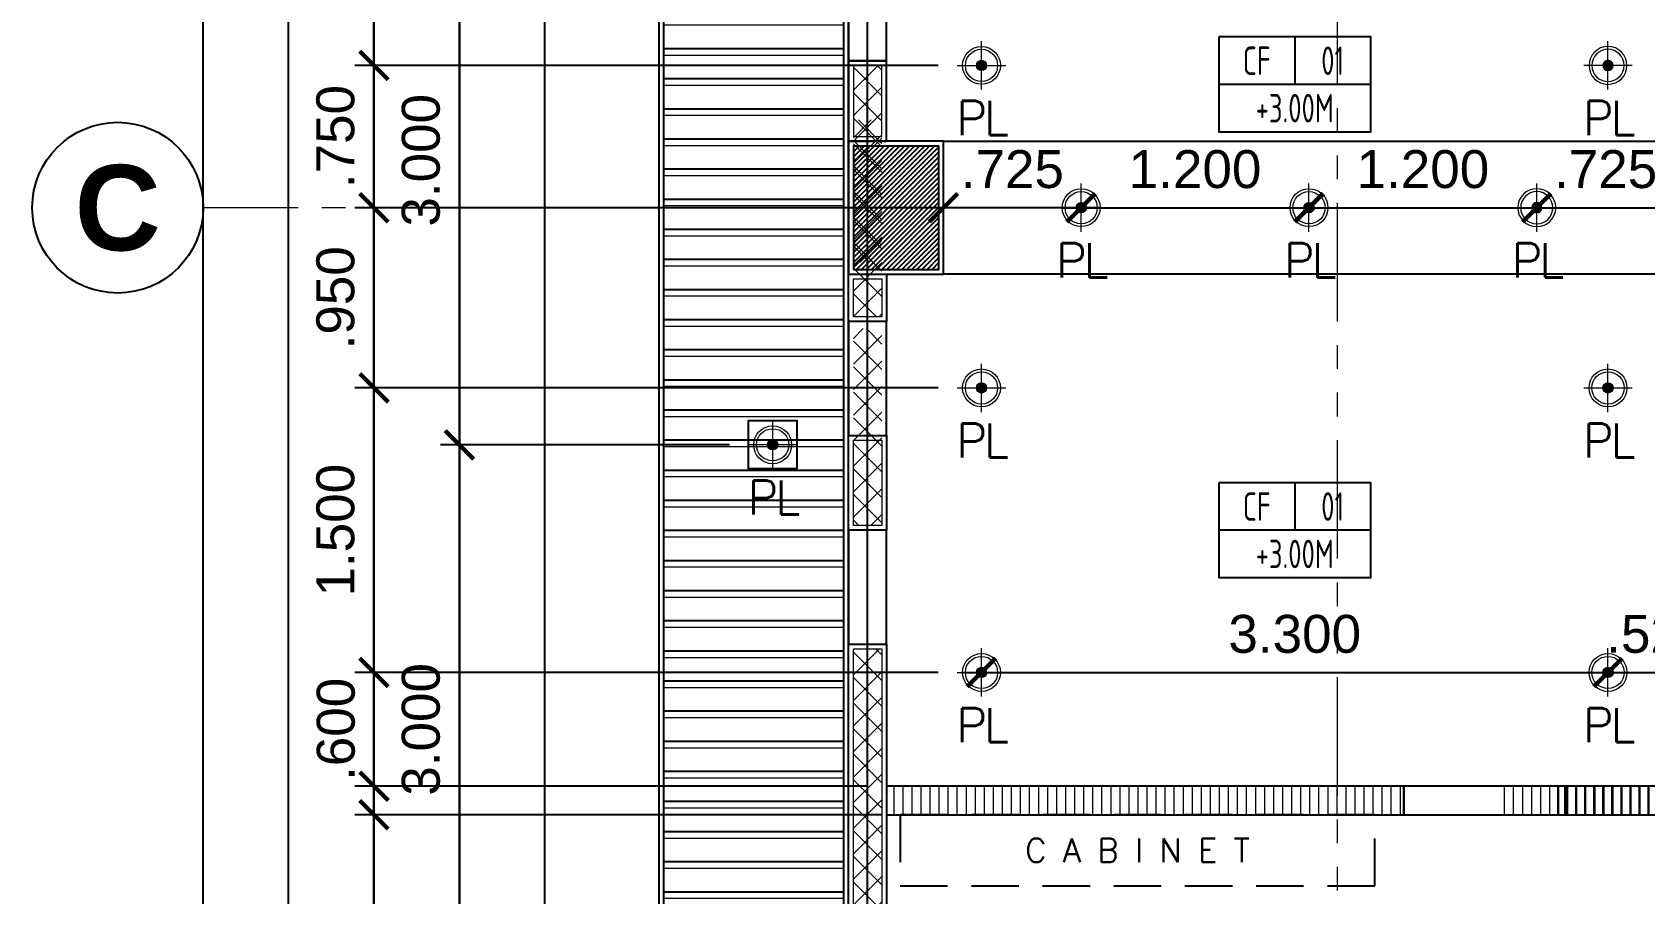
# Model space of a CAD drawing. Header units: metres. Extents: x -12400 to 1, y 0 to 106422.
# Drawn here: x -12132.51 to -12124.02, y 106346.62 to 106351.16 of the extents above; entities that cross this region are included whole.
import ezdxf
from ezdxf.enums import TextEntityAlignment as Align

# ---------------------------------------------------------------- set-up
doc = ezdxf.new("R2010")
doc.units = ezdxf.units.M
doc.header["$PDMODE"] = 35
for name, pattern in [('CENTER', [2, 1.25, -0.25, 0.25, -0.25]), ('HIDDEN', [0.375, 0.25, -0.125]), ('HIDDEN2', [4.762499999999999, 3.175, -1.5875]), ('PHANTOM2', [1.25, 0.625, -0.125, 0.125, -0.125, 0.125, -0.125])]:
    doc.linetypes.add(name, pattern=pattern)
for name, color, linetype, lineweight in [('0.1', 1, 'Continuous', 9), ('A-DIM-100', 8, 'Continuous', 0), ('DIM 001', 251, 'Continuous', 13), ('HATCH', 250, 'Continuous', 5), ('LAYOUT', 1, 'Continuous', 20), ('LF 001', 51, 'Continuous', 20)]:
    doc.layers.add(name, color=color, linetype=linetype, lineweight=lineweight)
for name, color, linetype in [('AR-HIDDEN LINES', 8, 'HIDDEN2'), ('C-SCHED', 1, 'Continuous'), ('E_FIX_LIGHT1', 2, 'Continuous'), ('lighting', 1, 'Continuous'), ('S-GRID', 155, 'Continuous'), ('stone', 15, 'Continuous'), ('txt', 2, 'Continuous'), ('WALL', 7, 'Continuous')]:
    doc.layers.add(name, color=color, linetype=linetype)
doc.layers.add('GUIDELINES', color=206, linetype='Continuous', plot=False)
doc.styles.add('architxt', font='architxt.shx', dxfattribs={"width": 0.8})
doc.styles.add('DIMTXT-100', font='arial.ttf')
doc.styles.add('sans serif', font='sanssb__.ttf')
doc.styles.add('swis721', font='swiss.ttf')
doc.styles.add('T.25', font='romans.shx', dxfattribs={"height": 0.2})
doc.dimstyles.new('D-100', dxfattribs={"dimtxt": 0.2, "dimasz": 0.15, "dimexe": 0.1, "dimexo": 0.1, "dimgap": 0.1, "dimtad": 1, "dimdec": 3, "dimzin": 4, "dimdsep": 46, "dimtxsty": 'DIMTXT-100', "dimblk": 'ARCHTICK', "dimcen": 0.2, "dimdle": 0.1, "dimclrd": 8, "dimclre": 8, "dimclrt": 2, "dimadec": 0, "dimazin": 1, "dimtfac": 1, "dimtdec": 3, "dimtofl": 0, "dimtmove": 2, "dimatfit": 3, "dimfxl": 1, "dimarcsym": 0})
doc.dimstyles.new('DIM 200', dxfattribs={"dimtxt": 200, "dimasz": 1, "dimexe": 0, "dimexo": 40, "dimgap": 50, "dimtad": 1, "dimtoh": 1, "dimdec": 0, "dimlfac": 2, "dimtxsty": 'swis721', "dimblk": 'CIR', "dimcen": 0, "dimclrd": 155, "dimclre": 155, "dimclrt": 4, "dimadec": 0, "dimazin": 0, "dimtfac": 1, "dimtdec": 0, "dimtix": 1, "dimtmove": 1, "dimatfit": 3, "dimldrblk": 'CIR', "dimfxl": 0, "dimarcsym": 0})

# ---------------------------------------------------------------- blocks, each defined once
blk = doc.blocks.new('CIR')
at = {"color": 4}
blk.add_circle((0, 0), 50, dxfattribs=at)
blk = doc.blocks.new('grid_designation')
blk.add_circle((0, 500), 500)
at = {"color": 3, "style": 'sans serif'}
blk.add_attdef('A', text='', height=471, dxfattribs=at).set_placement((0, 500), align=Align.MIDDLE_CENTER)
blk = doc.blocks.new('A$C1B753C5A')
at = {"layer": 'WALL'}
h = blk.add_hatch(dxfattribs=at)
h.set_pattern_fill('ANSI31', color=250, scale=0.15)
h.set_pattern_definition([(45, (-1494.388102653662, 303.0677240852394), (-0.01325825214724777, 0.01325825214724777), [])])
h.paths.add_polyline_path([(0.4750000000001364, 0.6749999999999545), (0.02500000000009089, 0.6749999999999545), (0.02500000000009095, 0.02499999999997721), (0.4750000000001364, 0.02499999999997721)])
at = {"color": 7}
blk.add_lwpolyline([(0, 0), (0.5000000000002274, 0), (0.5000000000002274, 0.6999999999999318), (0, 0.6999999999999318)], close=True, dxfattribs=at)
at = {"layer": 'stone', "color": 5}
blk.add_lwpolyline([(0.02500000000009095, 0.02499999999997726), (0.4750000000001364, 0.02499999999997726), (0.4750000000001364, 0.6749999999999545), (0.02500000000009095, 0.6749999999999545)], close=True, dxfattribs=at)
blk = doc.blocks.new('COLUMNS2F')
blk.add_blockref('A$C1B753C5A', (-12163.05441529414, 106338.8999565114))
blk = doc.blocks.new('*U618')
at = {"layer": 'HATCH'}
h = blk.add_hatch(dxfattribs=at)
h.set_pattern_fill('ANSI37', color=256, scale=0.03, angle=-180)
h.set_pattern_definition([(225, (-0.6624999999798427, 0), (0.06735192090801863, -0.06735192090801868), []), (314.9999999999999, (-0.6624999999798427, 0), (0.06735192090801868, 0.06735192090801861), [])])
h.paths.add_polyline_path([(-0.6374999999711115, 0.1749999999883585), (-0.6374999999711115, 0.02499999999417923), (0.4000000000256143, 0.02499999999417923), (0.4000000000256143, 0.1749999999883585)])
blk.add_lwpolyline([(0, 0.1999999999825377), (0, 0), (0.4250000000197935, 0), (0.4250000000197935, 0.1999999999825377)], close=True)
blk.add_lwpolyline([(0.02500000000873115, 0.1749999999883585), (0.02500000000873115, 0.02499999999417923), (0.4000000000256143, 0.02499999999417923), (0.4000000000256143, 0.1749999999883585)], close=True, dxfattribs=at)
blk = doc.blocks.new('*U809')
at = {"layer": 'HATCH'}
h = blk.add_hatch(dxfattribs=at)
h.set_pattern_fill('ANSI37', color=256, scale=0.03, angle=-180)
h.set_pattern_definition([(225, (-0.8374999999530025, 0), (0.06735192090801863, -0.06735192090801868), []), (314.9999999999999, (-0.8374999999530025, 0), (0.06735192090801868, 0.06735192090801861), [])])
h.paths.add_polyline_path([(-0.8124999999442714, 0.1749999999883585), (-0.8124999999442714, 0.02499999999417923), (0.2250000000524545, 0.02499999999417923), (0.2250000000524545, 0.1749999999883585)])
blk.add_lwpolyline([(0, 0.1999999999825377), (0, 0), (0.2500000000466337, 0), (0.2500000000466337, 0.1999999999825377)], close=True)
blk.add_lwpolyline([(0.02500000000873115, 0.1749999999883585), (0.02500000000873115, 0.02499999999417923), (0.2250000000524545, 0.02499999999417923), (0.2250000000524545, 0.1749999999883585)], close=True, dxfattribs=at)
blk = doc.blocks.new('*U320')
at = {"layer": 'HATCH'}
h = blk.add_hatch(dxfattribs=at)
h.set_pattern_fill('ANSI37', color=256, scale=0.03, angle=-180)
h.set_pattern_definition([(225, (0.5124999999625252, 0), (0.06735192090801863, -0.06735192090801868), []), (314.9999999999999, (0.5124999999625252, 0), (0.06735192090801868, 0.06735192090801861), [])])
h.paths.add_polyline_path([(0.02500000000873115, 0.1749999999883585), (0.02500000000873115, 0.02499999999417923), (1.574999999967982, 0.02499999999417923), (1.574999999967982, 0.1749999999883585)])
blk.add_lwpolyline([(0, 0.1999999999825377), (0, 0), (1.599999999962161, 0), (1.599999999962161, 0.1999999999825377)], close=True)
blk.add_lwpolyline([(0.02500000000873115, 0.1749999999883585), (0.02500000000873115, 0.02499999999417923), (1.574999999967982, 0.02499999999417923), (1.574999999967982, 0.1749999999883585)], close=True, dxfattribs=at)
blk = doc.blocks.new('*U1964')
at = {"layer": 'HATCH'}
h = blk.add_hatch(dxfattribs=at)
h.set_pattern_fill('ANSI37', color=256, scale=0.03, angle=-180)
h.set_pattern_definition([(225, (-0.5874999999937434, 0), (0.06735192090801863, -0.06735192090801868), []), (314.9999999999999, (-0.5874999999937434, 0), (0.06735192090801868, 0.06735192090801861), [])])
h.paths.add_polyline_path([(-0.5624999999850122, 0.1749999999883585), (-0.5624999999850122, 0.02499999999417923), (0.4750000000117136, 0.02499999999417923), (0.4750000000117136, 0.1749999999883585)])
blk.add_lwpolyline([(0, 0.1999999999825377), (0, 0), (0.5000000000058928, 0), (0.5000000000058928, 0.1999999999825377)], close=True)
blk.add_lwpolyline([(0.02500000000873115, 0.1749999999883585), (0.02500000000873115, 0.02499999999417923), (0.4750000000117136, 0.02499999999417923), (0.4750000000117136, 0.1749999999883585)], close=True, dxfattribs=at)
blk = doc.blocks.new('*U259')
at = {"layer": 'HATCH'}
h = blk.add_hatch(dxfattribs=at)
h.set_pattern_fill('ANSI31', color=256, scale=0.015, angle=45)
h.set_pattern_definition([(90, (1.637500000017099, 0), (-0.04762500000000001, 0), [])])
h.paths.add_polyline_path([(2.725000000016735, 0), (2.725000000016735, 0.1499999999796273), (0, 0.1499999999796273), (0, 0)])
at = {"color": 3}
blk.add_lwpolyline([(2.725000000016735, 0), (2.725000000016735, 0.1499999999796273), (0, 0.1499999999796273), (0, 0)], close=True, dxfattribs=at)
blk = doc.blocks.new('*U794')
at = {"layer": 'HATCH'}
h = blk.add_hatch(dxfattribs=at)
h.set_pattern_fill('ANSI31', color=256, scale=0.015, angle=45)
h.set_pattern_definition([(90, (-0.3375000000050932, 0), (-0.04762500000000001, 0), [])])
h.paths.add_polyline_path([(0.749999999994543, 0), (0.749999999994543, 0.1499999999796273), (-0.3375000000050932, 0.1499999999796273), (-0.3375000000050932, 0)])
at = {"color": 3}
blk.add_lwpolyline([(0.749999999994543, 0), (0.749999999994543, 0.1499999999796273), (0, 0.1499999999796273), (0, 0)], close=True, dxfattribs=at)
blk = doc.blocks.new('*U795')
at = {"layer": 'HATCH'}
h = blk.add_hatch(dxfattribs=at)
h.set_pattern_fill('ANSI31', color=256, scale=0.015, angle=45)
h.set_pattern_definition([(90, (-0.9624999999887223, 0), (-0.04762500000000001, 0), [])])
h.paths.add_polyline_path([(0.1250000000109139, 0), (0.1250000000109139, 0.1499999999796273), (-0.9624999999887223, 0.1499999999796273), (-0.9624999999887223, 0)])
at = {"color": 3}
blk.add_lwpolyline([(0.1250000000109139, 0), (0.1250000000109139, 0.1499999999796273), (0, 0.1499999999796273), (0, 0)], close=True, dxfattribs=at)
blk = doc.blocks.new('A$C68b8fe4d')
at = {"color": 1}
for points in [[(1.199999999982538, 18.57499999999709), (1, 18.57499999999709), (1, 15.3749999999709), (1.199999999982538, 15.3749999999709)], [(1.199999999984357, 13.99999999994179), (0.999999999996362, 13.99999999994179), (0.999999999996362, 13.39999999995052), (1.199999999984357, 13.39999999995052)], [(1.1999999999789, 12.89999999999418), (0.999999999996362, 12.89999999999418), (0.999999999996362, 12.2999999999447), (1.1999999999789, 12.2999999999447)], [(3.924999999999272, 11.39999999999418), (4.775000000005093, 11.39999999999418), (4.775000000005093, 11.54999999997381), (3.924999999999272, 11.54999999997381)]]:
    blk.add_lwpolyline(points, close=True, dxfattribs=at)
at = {"layer": 'GUIDELINES'}
blk.add_lwpolyline([(1.100000000000364, 19.59999999999127), (10.10000000000036, 19.59999999999127), (10.10000000000036, 18.89999999999418), (18.10000000000036, 18.89999999999418), (18.10000000000036, 19.59999999999127), (27.10000000000036, 19.59999999999127), (27.10000000000036, 1.099999999991269), (18.10000000000036, 1.099999999991269), (18.10000000000036, 2.100000000107684), (10.10000000000036, 2.100000000107684), (10.10000000000036, 1.099999999991269), (1.100000000000364, 1.099999999991269)], close=True, dxfattribs=at)
blk.add_blockref('COLUMNS2F', (12164.05441529414, -106324.6499565114))
at = {"rotation": 90}
blk.add_blockref('*U618', (1.199999999982538, 14.94999999995343), dxfattribs=at)
at = {"xscale": -1.000000000000002, "rotation": 90}
for name, p in [('*U809', (1.199999999984357, 14.24999999998545)), ('*U1964', (1.1999999999789, 13.39999999995052)), ('*U320', (1.1999999999789, 12.2999999999447))]:
    blk.add_blockref(name, p, dxfattribs=at)
at = {"color": 1}
for name, p in [('*U259', (1.199999999982538, 11.39999999999418)), ('*U794', (4.775000000005093, 11.39999999999418)), ('*U795', (5.674999999990177, 11.39999999999418))]:
    blk.add_blockref(name, p, dxfattribs=at)
blk = doc.blocks.new('L1')
at = {"layer": 'LF 001', "lineweight": 20, "ltscale": 1500}
h = blk.add_hatch(color=256, dxfattribs=at)
edge = h.paths.add_edge_path()
edge.add_arc((1.13686837721616e-13, -1.13686837721616e-13), 0.0318958546358772, 0, 360)
at = {"layer": 'LF 001', "color": 76, "lineweight": 18, "ltscale": 1500}
for points in [[(1.13686837721616e-13, 0.1499999999997499), (1.13686837721616e-13, -0.1500000000000909)], [(-0.1499999999999773, -1.13686837721616e-13), (0.1500000000000909, -1.13686837721616e-13)]]:
    blk.add_lwpolyline(points, dxfattribs=at)
at = {"layer": 'LF 001', "ltscale": 1500}
blk.add_lwpolyline([(-0.09999999999990905, -1.13686837721616e-13, -1), (0.1000000000000227, -1.13686837721616e-13, -1)], format="xyb", close=True, dxfattribs=at)
at = {"layer": 'LF 001', "lineweight": 20, "ltscale": 1500}
blk.add_circle((1.13686837721616e-13, -1.13686837721616e-13), 0.0318958546358772, dxfattribs=at)
blk = doc.blocks.new('LO')
at = {"layer": 'LAYOUT', "xscale": 1000, "yscale": 1000, "zscale": 1000}
blk.add_blockref('L1', (0, 0), dxfattribs=at)
blk = doc.blocks.new('*U1960')
at = {"layer": 'LF 001', "ltscale": 1500}
blk.add_circle((0, -3.995415109869782e-14), 0.0998520709958535, dxfattribs=at)
at = {"layer": 'lighting', "xscale": 0.0008492979043710491, "yscale": 0.0008492979043710491, "zscale": 0.0008492979043710491}
blk.add_blockref('LO', (0, -3.995415109869782e-14), dxfattribs=at)
blk = doc.blocks.new('A$Cf8c814ff')
h = blk.add_hatch()
h.set_pattern_fill('ANSI31', color=8, scale=0.05, angle=135)
h.set_pattern_definition([(180, (12129.21296792572, -106290.2629166174), (-1.387778780781446e-17, -0.15875), [])])
h.paths.add_polyline_path([(0.9750000000058208, 19.68964466091711), (0.02499999999417923, 20.63964466092875), (0.02499999999417923, 0.06035533903923351), (0.9750000000094587, 1.010355339050875)])
at = {"color": 1}
for points in [[(1, 19.69999999998254), (0, 20.69999999998254), (0, 0), (1.000000000003638, 0.9999999999854481)], [(1.5, 14.94999999998254), (5.350000000000364, 14.94999999998254), (5.350000000000364, 14.24999999998545), (1.5, 14.24999999998545)], [(0.7273946856657858, 13.22260531435313), (0.4726053143531317, 13.22260531433858), (0.4726053143531317, 13.47739468562941), (0.7273946856657858, 13.47739468564396)]]:
    blk.add_lwpolyline(points, close=True, dxfattribs=at)
at = {"color": 8}
blk.add_lwpolyline([(0.9750000000058208, 19.68964466091711), (0.02499999999417923, 20.63964466092875), (0.02499999999417923, 0.06035533903923351), (0.9750000000094587, 1.010355339050875)], close=True, dxfattribs=at)
at = {"layer": 'AR-HIDDEN LINES', "color": 1, "linetype": 'HIDDEN'}
blk.add_lwpolyline([(3.771757568636531, 11.39999999999418), (1.271757568636531, 11.39999999999418), (1.271757568636531, 11.02499999997963), (3.771757568636531, 11.02499999997963)], close=True, dxfattribs=at)
at = {"layer": 'E_FIX_LIGHT1'}
for p, rotation in [((1.699999999982538, 15.34999999999127), 90), ((2.224999999998545, 14.59999999999127), 90), ((3.424999999999272, 14.60000000010768), 90), ((1.699999999984357, 13.64999999993597), 90), ((5.000000000007276, 13.64999999989232), 90), ((0.6000000000094587, 13.34999999999127), 270), ((1.699999999984357, 12.14999999993597), 90), ((5.000000000007276, 12.14999999989232), 90)]:
    blk.add_blockref('*U1960', p, dxfattribs=dict(at, rotation=rotation))
at = {"layer": 'E_FIX_LIGHT1', "xscale": -1, "rotation": 270}
for p in [(5.000000000009095, 15.34999999999127), (4.625, 14.59999999999127)]:
    blk.add_blockref('*U1960', p, dxfattribs=at)
at = {"layer": '0.1', "color": 2, "insert": (2.521757568636531, 11.21249999999418), "char_height": 0.125, "attachment_point": 5, "style": 'T.25'}
blk.add_mtext_dynamic_manual_height_columns('{\\C3;C A B I N E T}', width=1.877873459815419, gutter_width=1, heights=[0], dxfattribs=at)
at = {"layer": 'txt', "color": 6, "linetype": 'Continuous', "char_height": 0.18, "attachment_point": 5, "style": 'T.25'}
for insert in [(1.699999999982538, 15.0726053143444), (5.000000000009095, 15.0726053143444), (1.699999999984357, 13.3726053142891), (5.000000000007276, 13.37260531424545), (0.6000000000094587, 13.0726053143444), (1.699999999984357, 11.8726053142891), (5.000000000007276, 11.87260531424545)]:
    blk.add_mtext_dynamic_manual_height_columns('{\\T0.9;PL}', width=0.6453045245441018, gutter_width=0.001, heights=[0], dxfattribs=dict(at, insert=insert))
blk = doc.blocks.new('_ArchTick')
at = {"color": 0, "linetype": 'ByBlock', "const_width": 0.15}
blk.add_lwpolyline([(-0.5, -0.5), (0.5, 0.5)], dxfattribs=at)
blk = doc.blocks.new('*D874')
at = {"layer": 'DEFPOINTS', "color": 0, "transparency": 16777216}
for p in [(-12126.46296792573, 106352.8615394432), (-12130.71296792575, 106350.9865394432), (-12127.64036261139, 106350.9865394432)]:
    blk.add_point(p, dxfattribs=at)
at = {"layer": 'DIM 001', "color": 8, "lineweight": -2, "transparency": 16777216}
for p, q in [((-12130.71296792575, 106352.9615394432), (-12130.71296792575, 106350.8865394432)), ((-12126.56296792573, 106352.8615394432), (-12130.81296792575, 106352.8615394432)), ((-12127.74036261139, 106350.9865394432), (-12130.81296792575, 106350.9865394432))]:
    blk.add_line(p, q, dxfattribs=at)
at = {"layer": 'DIM 001', "color": 8, "lineweight": -2, "transparency": 16777216, "xscale": 0.15, "yscale": 0.15, "zscale": 0.15}
for p, rotation in [((-12130.71296792575, 106352.8615394432), 90), ((-12130.71296792575, 106350.9865394432), 270)]:
    blk.add_blockref('_ArchTick', p, dxfattribs=dict(at, rotation=rotation))
at = {"layer": 'DIM 001', "color": 2, "transparency": 16777216, "insert": (-12130.91508252327, 106351.9240394432), "char_height": 0.2, "attachment_point": 5, "rotation": 90, "style": 'DIMTXT-100'}
blk.add_mtext('1.875', dxfattribs=at)
blk = doc.blocks.new('*D875')
at = {"layer": 'DEFPOINTS', "color": 0, "transparency": 16777216}
for p in [(-12127.64036261139, 106350.9865394432), (-12130.71296792576, 106350.2365394432), (-12127.11536261138, 106350.2365394432)]:
    blk.add_point(p, dxfattribs=at)
at = {"layer": 'DIM 001', "color": 8, "lineweight": -2, "transparency": 16777216}
for p, q in [((-12130.71296792576, 106351.0865394432), (-12130.71296792576, 106350.1365394432)), ((-12127.74036261139, 106350.9865394432), (-12130.81296792576, 106350.9865394432)), ((-12127.21536261138, 106350.2365394432), (-12130.81296792576, 106350.2365394432))]:
    blk.add_line(p, q, dxfattribs=at)
at = {"layer": 'DIM 001', "color": 8, "lineweight": -2, "transparency": 16777216, "xscale": 0.15, "yscale": 0.15, "zscale": 0.15}
for p, rotation in [((-12130.71296792576, 106350.9865394432), 90), ((-12130.71296792576, 106350.2365394432), 270)]:
    blk.add_blockref('_ArchTick', p, dxfattribs=dict(at, rotation=rotation))
at = {"layer": 'DIM 001', "color": 2, "transparency": 16777216, "insert": (-12130.91508252327, 106350.6115394432), "char_height": 0.2, "attachment_point": 5, "rotation": 90, "style": 'DIMTXT-100'}
blk.add_mtext('.750', dxfattribs=at)
blk = doc.blocks.new('*D876')
at = {"layer": 'DEFPOINTS', "color": 0, "transparency": 16777216}
for p in [(-12127.11536261138, 106350.2365394432), (-12130.71296792577, 106349.2865394432), (-12127.64036261139, 106349.2865394432)]:
    blk.add_point(p, dxfattribs=at)
at = {"layer": 'DIM 001', "color": 8, "lineweight": -2, "transparency": 16777216}
for p, q in [((-12130.71296792577, 106350.3365394432), (-12130.71296792577, 106349.1865394432)), ((-12127.21536261138, 106350.2365394432), (-12130.81296792577, 106350.2365394432)), ((-12127.74036261139, 106349.2865394432), (-12130.81296792577, 106349.2865394432))]:
    blk.add_line(p, q, dxfattribs=at)
at = {"layer": 'DIM 001', "color": 8, "lineweight": -2, "transparency": 16777216, "xscale": 0.15, "yscale": 0.15, "zscale": 0.15}
for p, rotation in [((-12130.71296792577, 106350.2365394432), 90), ((-12130.71296792577, 106349.2865394432), 270)]:
    blk.add_blockref('_ArchTick', p, dxfattribs=dict(at, rotation=rotation))
at = {"layer": 'DIM 001', "color": 2, "transparency": 16777216, "insert": (-12130.91508252328, 106349.7615394432), "char_height": 0.2, "attachment_point": 5, "rotation": 90, "style": 'DIMTXT-100'}
blk.add_mtext('.950', dxfattribs=at)
blk = doc.blocks.new('*D877')
at = {"layer": 'DEFPOINTS', "color": 0, "transparency": 16777216}
for p in [(-12127.64036261139, 106349.2865394432), (-12130.71296792578, 106347.7865394432), (-12127.64036261139, 106347.7865394432)]:
    blk.add_point(p, dxfattribs=at)
at = {"layer": 'DIM 001', "color": 8, "lineweight": -2, "transparency": 16777216}
for p, q in [((-12130.71296792578, 106349.3865394432), (-12130.71296792578, 106347.6865394432)), ((-12127.74036261139, 106349.2865394432), (-12130.81296792578, 106349.2865394432)), ((-12127.74036261139, 106347.7865394432), (-12130.81296792578, 106347.7865394432))]:
    blk.add_line(p, q, dxfattribs=at)
at = {"layer": 'DIM 001', "color": 8, "lineweight": -2, "transparency": 16777216, "xscale": 0.15, "yscale": 0.15, "zscale": 0.15}
for p, rotation in [((-12130.71296792578, 106349.2865394432), 90), ((-12130.71296792578, 106347.7865394432), 270)]:
    blk.add_blockref('_ArchTick', p, dxfattribs=dict(at, rotation=rotation))
at = {"layer": 'DIM 001', "color": 2, "transparency": 16777216, "insert": (-12130.91508252329, 106348.5365394431), "char_height": 0.2, "attachment_point": 5, "rotation": 90, "style": 'DIMTXT-100'}
blk.add_mtext('1.500', dxfattribs=at)
blk = doc.blocks.new('*D990')
at = {"layer": 'DEFPOINTS', "color": 0, "transparency": 16777216}
for p in [(-12127.64036261139, 106347.7865394432), (-12130.71296792579, 106347.1865394432), (-12128.01296792574, 106347.1865394432)]:
    blk.add_point(p, dxfattribs=at)
at = {"layer": 'DIM 001', "color": 8, "lineweight": -2, "transparency": 16777216}
for p, q in [((-12130.71296792579, 106347.8865394432), (-12130.71296792579, 106347.0865394432)), ((-12127.74036261139, 106347.7865394432), (-12130.81296792579, 106347.7865394432)), ((-12128.11296792574, 106347.1865394432), (-12130.81296792579, 106347.1865394432))]:
    blk.add_line(p, q, dxfattribs=at)
at = {"layer": 'DIM 001', "color": 8, "lineweight": -2, "transparency": 16777216, "xscale": 0.15, "yscale": 0.15, "zscale": 0.15}
for p, rotation in [((-12130.71296792579, 106347.7865394432), 90), ((-12130.71296792579, 106347.1865394432), 270)]:
    blk.add_blockref('_ArchTick', p, dxfattribs=dict(at, rotation=rotation))
at = {"layer": 'DIM 001', "color": 2, "transparency": 16777216, "insert": (-12130.91296792572, 106347.4865394432), "char_height": 0.2, "attachment_point": 5, "rotation": 90, "style": 'DIMTXT-100'}
blk.add_mtext('.600', dxfattribs=at)
blk = doc.blocks.new('*D878')
at = {"layer": 'DEFPOINTS', "color": 0, "transparency": 16777216}
for p in [(-12127.94121035708, 106347.0365394432), (-12130.71296792574, 106345.3240394433), (-12126.99296792572, 106345.3240394433)]:
    blk.add_point(p, dxfattribs=at)
at = {"layer": 'DIM 001', "color": 8, "lineweight": -2, "transparency": 16777216}
for p, q in [((-12130.71296792574, 106347.1365394432), (-12130.71296792574, 106345.2240394433)), ((-12128.04121035708, 106347.0365394432), (-12130.81296792574, 106347.0365394432)), ((-12127.09296792572, 106345.3240394433), (-12130.81296792574, 106345.3240394433))]:
    blk.add_line(p, q, dxfattribs=at)
at = {"layer": 'DIM 001', "color": 8, "lineweight": -2, "transparency": 16777216, "xscale": 0.15, "yscale": 0.15, "zscale": 0.15}
for p, rotation in [((-12130.71296792574, 106347.0365394432), 90), ((-12130.71296792574, 106345.3240394433), 270)]:
    blk.add_blockref('_ArchTick', p, dxfattribs=dict(at, rotation=rotation))
at = {"layer": 'DIM 001', "color": 2, "transparency": 16777216, "insert": (-12130.91515073607, 106346.1802894432), "char_height": 0.2, "attachment_point": 5, "rotation": 90, "style": 'DIMTXT-100'}
blk.add_mtext('1.713', dxfattribs=at)
blk = doc.blocks.new('*D884')
at = {"layer": 'DEFPOINTS', "color": 0, "transparency": 16777216}
for p in [(-12126.98796792572, 106350.2365394432), (-12125.78796792572, 106350.2365394433), (-12125.78796792572, 106350.2365394433)]:
    blk.add_point(p, dxfattribs=at)
at = {"layer": 'DIM 001', "color": 8, "lineweight": -2, "transparency": 16777216}
blk.add_line((-12127.08796792572, 106350.2365394433), (-12125.68796792572, 106350.2365394433), dxfattribs=at)
at = {"layer": 'DIM 001', "color": 8, "lineweight": -2, "transparency": 16777216, "xscale": 0.15, "yscale": 0.15, "zscale": 0.15, "rotation": 180}
blk.add_blockref('_ArchTick', (-12126.98796792572, 106350.2365394433), dxfattribs=at)
at = {"layer": 'DIM 001', "color": 8, "lineweight": -2, "transparency": 16777216, "xscale": 0.15, "yscale": 0.15, "zscale": 0.15}
blk.add_blockref('_ArchTick', (-12125.78796792572, 106350.2365394433), dxfattribs=at)
at = {"layer": 'DIM 001', "color": 2, "transparency": 16777216, "insert": (-12126.38796792572, 106350.4386540408), "char_height": 0.2, "attachment_point": 5, "style": 'DIMTXT-100'}
blk.add_mtext('1.200', dxfattribs=at)
blk = doc.blocks.new('*D885')
at = {"layer": 'DEFPOINTS', "color": 0, "transparency": 16777216}
for p in [(-12125.78796792572, 106350.2365394433), (-12124.58796792572, 106350.2365394432), (-12124.58796792572, 106350.2365394433)]:
    blk.add_point(p, dxfattribs=at)
at = {"layer": 'DIM 001', "color": 8, "lineweight": -2, "transparency": 16777216}
blk.add_line((-12125.88796792572, 106350.2365394433), (-12124.48796792572, 106350.2365394433), dxfattribs=at)
at = {"layer": 'DIM 001', "color": 8, "lineweight": -2, "transparency": 16777216, "xscale": 0.15, "yscale": 0.15, "zscale": 0.15, "rotation": 180}
blk.add_blockref('_ArchTick', (-12125.78796792572, 106350.2365394433), dxfattribs=at)
at = {"layer": 'DIM 001', "color": 8, "lineweight": -2, "transparency": 16777216, "xscale": 0.15, "yscale": 0.15, "zscale": 0.15}
blk.add_blockref('_ArchTick', (-12124.58796792572, 106350.2365394433), dxfattribs=at)
at = {"layer": 'DIM 001', "color": 2, "transparency": 16777216, "insert": (-12125.18796792572, 106350.4386540408), "char_height": 0.2, "attachment_point": 5, "style": 'DIMTXT-100'}
blk.add_mtext('1.200', dxfattribs=at)
blk = doc.blocks.new('*D886')
at = {"layer": 'DEFPOINTS', "color": 0, "transparency": 16777216}
for p in [(-12124.58796792572, 106350.2365394432), (-12123.86296792572, 106350.2365394433), (-12123.86296792572, 106350.2365394433)]:
    blk.add_point(p, dxfattribs=at)
at = {"layer": 'DIM 001', "color": 8, "lineweight": -2, "transparency": 16777216}
blk.add_line((-12124.68796792572, 106350.2365394433), (-12123.76296792572, 106350.2365394433), dxfattribs=at)
at = {"layer": 'DIM 001', "color": 8, "lineweight": -2, "transparency": 16777216, "xscale": 0.15, "yscale": 0.15, "zscale": 0.15, "rotation": 180}
blk.add_blockref('_ArchTick', (-12124.58796792572, 106350.2365394433), dxfattribs=at)
at = {"layer": 'DIM 001', "color": 8, "lineweight": -2, "transparency": 16777216, "xscale": 0.15, "yscale": 0.15, "zscale": 0.15}
blk.add_blockref('_ArchTick', (-12123.86296792572, 106350.2365394433), dxfattribs=at)
at = {"layer": 'DIM 001', "color": 2, "transparency": 16777216, "insert": (-12124.22546792572, 106350.4386540408), "char_height": 0.2, "attachment_point": 5, "style": 'DIMTXT-100'}
blk.add_mtext('.725', dxfattribs=at)
blk = doc.blocks.new('*D887')
at = {"layer": 'DEFPOINTS', "color": 0, "transparency": 16777216}
for p in [(-12127.71296792572, 106350.2365394432), (-12127.71296792572, 106350.2365394433), (-12126.98796792572, 106350.2365394432)]:
    blk.add_point(p, dxfattribs=at)
at = {"layer": 'DIM 001', "color": 8, "lineweight": -2, "transparency": 16777216}
blk.add_line((-12126.88796792572, 106350.2365394433), (-12127.81296792572, 106350.2365394433), dxfattribs=at)
at = {"layer": 'DIM 001', "color": 8, "lineweight": -2, "transparency": 16777216, "xscale": 0.15, "yscale": 0.15, "zscale": 0.15, "rotation": 180}
blk.add_blockref('_ArchTick', (-12127.71296792572, 106350.2365394433), dxfattribs=at)
at = {"layer": 'DIM 001', "color": 8, "lineweight": -2, "transparency": 16777216, "xscale": 0.15, "yscale": 0.15, "zscale": 0.15}
blk.add_blockref('_ArchTick', (-12126.98796792572, 106350.2365394433), dxfattribs=at)
at = {"layer": 'DIM 001', "color": 2, "transparency": 16777216, "insert": (-12127.35046792572, 106350.4386540408), "char_height": 0.2, "attachment_point": 5, "style": 'DIMTXT-100'}
blk.add_mtext('.725', dxfattribs=at)
blk = doc.blocks.new('*D888')
at = {"layer": 'DEFPOINTS', "color": 0, "transparency": 16777216}
for p in [(-12127.51296792573, 106347.7865394431), (-12124.21296792571, 106347.7865394431), (-12124.21296792571, 106347.7865394431)]:
    blk.add_point(p, dxfattribs=at)
at = {"layer": 'DIM 001', "color": 8, "lineweight": -2, "transparency": 16777216}
blk.add_line((-12127.61296792573, 106347.7865394431), (-12124.11296792571, 106347.7865394431), dxfattribs=at)
at = {"layer": 'DIM 001', "color": 8, "lineweight": -2, "transparency": 16777216, "xscale": 0.15, "yscale": 0.15, "zscale": 0.15, "rotation": 180}
blk.add_blockref('_ArchTick', (-12127.51296792573, 106347.7865394431), dxfattribs=at)
at = {"layer": 'DIM 001', "color": 8, "lineweight": -2, "transparency": 16777216, "xscale": 0.15, "yscale": 0.15, "zscale": 0.15}
blk.add_blockref('_ArchTick', (-12124.21296792571, 106347.7865394431), dxfattribs=at)
at = {"layer": 'DIM 001', "color": 2, "transparency": 16777216, "insert": (-12125.86296792572, 106347.9887222534), "char_height": 0.2, "attachment_point": 5, "style": 'DIMTXT-100'}
blk.add_mtext('3.300', dxfattribs=at)
blk = doc.blocks.new('*D997')
at = {"layer": 'DEFPOINTS', "color": 0, "transparency": 16777216}
for p in [(-12124.21296792571, 106347.7865394431), (-12123.68796792571, 106347.7865394431), (-12123.68796792571, 106347.7865394431)]:
    blk.add_point(p, dxfattribs=at)
at = {"layer": 'DIM 001', "color": 8, "lineweight": -2, "transparency": 16777216}
blk.add_line((-12124.31296792571, 106347.7865394431), (-12123.58796792571, 106347.7865394431), dxfattribs=at)
at = {"layer": 'DIM 001', "color": 8, "lineweight": -2, "transparency": 16777216, "xscale": 0.15, "yscale": 0.15, "zscale": 0.15, "rotation": 180}
blk.add_blockref('_ArchTick', (-12124.21296792571, 106347.7865394431), dxfattribs=at)
at = {"layer": 'DIM 001', "color": 8, "lineweight": -2, "transparency": 16777216, "xscale": 0.15, "yscale": 0.15, "zscale": 0.15}
blk.add_blockref('_ArchTick', (-12123.68796792571, 106347.7865394431), dxfattribs=at)
at = {"layer": 'DIM 001', "color": 2, "transparency": 16777216, "insert": (-12123.95046792571, 106347.9887222534), "char_height": 0.2, "attachment_point": 5, "style": 'DIMTXT-100'}
blk.add_mtext('.525', dxfattribs=at)
blk = doc.blocks.new('*D904')
at = {"layer": 'DEFPOINTS', "color": 0, "transparency": 16777216}
for p in [(-12128.74036261137, 106351.9865394432), (-12130.26296792575, 106348.9865394432), (-12128.74036261137, 106348.9865394432)]:
    blk.add_point(p, dxfattribs=at)
at = {"layer": 'DIM 001', "color": 8, "lineweight": -2, "transparency": 16777216}
for p, q in [((-12130.26296792575, 106352.0865394432), (-12130.26296792575, 106348.8865394432)), ((-12128.84036261137, 106351.9865394432), (-12130.36296792575, 106351.9865394432)), ((-12128.84036261137, 106348.9865394432), (-12130.36296792575, 106348.9865394432))]:
    blk.add_line(p, q, dxfattribs=at)
at = {"layer": 'DIM 001', "color": 8, "lineweight": -2, "transparency": 16777216, "xscale": 0.15, "yscale": 0.15, "zscale": 0.15}
for p, rotation in [((-12130.26296792575, 106351.9865394432), 90), ((-12130.26296792575, 106348.9865394432), 270)]:
    blk.add_blockref('_ArchTick', p, dxfattribs=dict(at, rotation=rotation))
at = {"layer": 'DIM 001', "color": 2, "transparency": 16777216, "insert": (-12130.46515073609, 106350.4865394432), "char_height": 0.2, "attachment_point": 5, "rotation": 90, "style": 'DIMTXT-100'}
blk.add_mtext('3.000', dxfattribs=at)
blk = doc.blocks.new('*D810')
at = {"layer": 'DEFPOINTS', "color": 0, "transparency": 16777216}
for p in [(-12128.74036261137, 106348.9865394432), (-12130.26296792576, 106345.9865394432), (-12128.74036261137, 106345.9865394432)]:
    blk.add_point(p, dxfattribs=at)
at = {"layer": 'DIM 001', "color": 8, "lineweight": -2, "transparency": 16777216}
for p, q in [((-12130.26296792576, 106349.0865394432), (-12130.26296792576, 106345.8865394432)), ((-12128.84036261137, 106348.9865394432), (-12130.36296792576, 106348.9865394432)), ((-12128.84036261137, 106345.9865394432), (-12130.36296792576, 106345.9865394432))]:
    blk.add_line(p, q, dxfattribs=at)
at = {"layer": 'DIM 001', "color": 8, "lineweight": -2, "transparency": 16777216, "xscale": 0.15, "yscale": 0.15, "zscale": 0.15}
for p, rotation in [((-12130.26296792576, 106348.9865394432), 90), ((-12130.26296792576, 106345.9865394432), 270)]:
    blk.add_blockref('_ArchTick', p, dxfattribs=dict(at, rotation=rotation))
at = {"layer": 'DIM 001', "color": 2, "transparency": 16777216, "insert": (-12130.4651507361, 106347.4865394432), "char_height": 0.2, "attachment_point": 5, "rotation": 90, "style": 'DIMTXT-100'}
blk.add_mtext('3.000', dxfattribs=at)
blk = doc.blocks.new('GRID1')
at = {"layer": 'S-GRID', "color": 155, "linetype": 'CENTER'}
ref = blk.add_blockref('grid_designation', (-12164.20441529414, 106402.4202236537), dxfattribs=dict(at, xscale=0.0009000000000000002, yscale=0.0009000000000000002, zscale=0.0009000000000000002))
ref.add_attrib('A', 'C', dxfattribs={"layer": '0', "color": 3, "height": 0.45, "style": 'sans serif'}).set_placement((-12164.20441529414, 106402.8702236537), align=Align.MIDDLE_CENTER)
at = {"color": 6, "linetype": 'PHANTOM2'}
for points in [[(-12160.25441529414, 106384.7702236537), (-12160.25441529414, 106412.5702236537)], [(-12157.77941529414, 106384.7702236537), (-12157.77941529414, 106412.5702236537)], [(-12130.75441529413, 106402.8702236537), (-12163.75441529414, 106402.8702236537)]]:
    blk.add_leader(points, dimstyle='DIM 200', override={"dimasz": 0.002, "dimgap": 60, "dimtad": 0}, dxfattribs=at)

msp = doc.modelspace()

# ---------------------------------------------------------------- hatches: boundary and pattern name
at = {"layer": 'HATCH'}
h = msp.add_hatch(dxfattribs=at)
h.set_pattern_fill('ANSI31', color=8, scale=0.05, angle=135)
h.set_pattern_definition([(180, (0, 45.37362282573304), (-1.387778780781446e-17, -0.15875), [])])
h.paths.add_polyline_path([(-12128.23796792571, 106355.3261841041), (-12129.18796792572, 106356.2761841041), (-12129.18796792572, 106335.6968947822), (-12128.23796792571, 106336.6468947822)])

# ---------------------------------------------------------------- linework, layer by layer
at = {"color": 1}
for points in [[(-12128.21296792572, 106355.3365394432), (-12129.21296792572, 106356.3365394432), (-12129.21296792572, 106335.6365394432), (-12128.21296792571, 106336.6365394432)], [(-12127.71296792572, 106350.5865394432), (-12123.86296792572, 106350.5865394432), (-12123.86296792572, 106349.8865394432), (-12127.71296792572, 106349.8865394432)], [(-12128.48557324005, 106348.8591447575), (-12128.74036261136, 106348.8591447575), (-12128.74036261136, 106349.1139341288), (-12128.48557324005, 106349.1139341288)]]:
    msp.add_lwpolyline(points, close=True, dxfattribs=at)
at = {"color": 8}
msp.add_lwpolyline([(-12128.23796792571, 106355.3261841041), (-12129.18796792572, 106356.2761841041), (-12129.18796792572, 106335.6968947822), (-12128.23796792571, 106336.6468947822)], close=True, dxfattribs=at)
at = {"layer": 'AR-HIDDEN LINES', "color": 1, "linetype": 'HIDDEN'}
msp.add_lwpolyline([(-12125.44121035708, 106347.0365394432), (-12127.94121035708, 106347.0365394432), (-12127.94121035708, 106346.6615394432), (-12125.44121035708, 106346.6615394432)], close=True, dxfattribs=at)
at = {"layer": 'C-SCHED'}
for p, q in [((-12125.86296792572, 106351.1365394432), (-12125.86296792572, 106350.8865394432)), ((-12125.46296792572, 106350.8865394432), (-12126.26296792572, 106350.8865394432)), ((-12125.86296792572, 106348.7865394431), (-12125.86296792572, 106348.5365394431)), ((-12125.46296792572, 106348.5365394431), (-12126.26296792572, 106348.5365394431))]:
    msp.add_line(p, q, dxfattribs=at)
for points in [[(-12126.26296792572, 106351.1365394432), (-12126.26296792572, 106350.6365394432), (-12125.46296792572, 106350.6365394432), (-12125.46296792572, 106351.1365394432)], [(-12126.26296792572, 106348.7865394431), (-12126.26296792572, 106348.2865394431), (-12125.46296792572, 106348.2865394431), (-12125.46296792572, 106348.7865394431)]]:
    msp.add_lwpolyline(points, close=True, dxfattribs=at)
at = {"layer": 'GUIDELINES'}
for points in [[(-12131.61296792572, 106359.9365394432), (-12098.61296792571, 106359.9365394432), (-12098.61296792571, 106332.1365394432), (-12131.61296792572, 106332.1365394432)], [(-12131.16296792572, 106359.4865394432), (-12099.06296792571, 106359.4865394432), (-12099.06296792571, 106332.5865394432), (-12131.16296792572, 106332.5865394432)], [(-12130.71296792572, 106359.0365394432), (-12099.51296792571, 106359.0365394432), (-12099.51296792571, 106333.0365394432), (-12130.71296792572, 106333.0365394432)], [(-12130.26296792572, 106358.5865394432), (-12099.96296792571, 106358.5865394432), (-12099.96296792571, 106333.4865394432), (-12130.26296792572, 106333.4865394432)], [(-12129.81296792572, 106358.1365394432), (-12100.41296792571, 106358.1365394432), (-12100.41296792571, 106333.9365394432), (-12129.81296792572, 106333.9365394432)]]:
    msp.add_lwpolyline(points, close=True, dxfattribs=at)

# ---------------------------------------------------------------- block references
at = {"color": 1}
msp.add_blockref('A$C68b8fe4d', (-12129.21296792572, 106335.6365394432), dxfattribs=at)
msp.add_blockref('A$Cf8c814ff', (-12129.21296792572, 106335.6365394432))
at = {"layer": 'A-DIM-100'}
msp.add_blockref('GRID1', (32.14144736842172, -52.63368421052292), dxfattribs=at)
at = {"layer": 'E_FIX_LIGHT1'}
for p, rotation in [((-12127.51296792573, 106350.9865394432), 90), ((-12126.98796792572, 106350.2365394432), 90), ((-12125.78796792572, 106350.2365394433), 90), ((-12127.51296792573, 106349.2865394431), 90), ((-12124.21296792571, 106349.2865394431), 90), ((-12128.61296792571, 106348.9865394432), 270), ((-12127.51296792573, 106347.7865394431), 90), ((-12124.21296792571, 106347.7865394431), 90)]:
    msp.add_blockref('*U1960', p, dxfattribs=dict(at, rotation=rotation))
at = {"layer": 'E_FIX_LIGHT1', "xscale": -1, "rotation": 270}
for p in [(-12124.21296792571, 106350.9865394432), (-12124.58796792572, 106350.2365394432)]:
    msp.add_blockref('*U1960', p, dxfattribs=at)

# ---------------------------------------------------------------- texts
at = {"layer": '0.1', "color": 2, "insert": (-12126.69121035708, 106346.8490394432), "char_height": 0.125, "attachment_point": 5, "style": 'T.25'}
msp.add_mtext_dynamic_manual_height_columns('{\\C3;C A B I N E T}', width=1.877873459815419, gutter_width=1, heights=[0], dxfattribs=at)
at = {"layer": 'C-SCHED', "color": 2, "style": 'architxt', "width": 0.8}
for p in [(-12126.06296792572, 106350.9361807029), (-12126.06296792572, 106348.5861807028)]:
    msp.add_text('CF', height=0.15, dxfattribs=at).set_placement(p, align=Align.CENTER)
for tag, p in [('01', (-12125.66296792572, 106350.9361807029)), ('+3.00M', (-12125.86296847707, 106350.6861793619)), ('01', (-12125.66296792572, 106348.5861807028)), ('+3.00M', (-12125.86296847707, 106348.3361793618))]:
    msp.add_attdef(tag, text='-', height=0.15, dxfattribs=at).set_placement(p, align=Align.CENTER)
at = {"layer": 'txt', "color": 6, "linetype": 'Continuous', "char_height": 0.18, "attachment_point": 5, "style": 'T.25'}
for insert in [(-12126.98796792572, 106349.9591447575), (-12125.78796792572, 106349.9591447576), (-12124.58796792572, 106349.9591447575)]:
    msp.add_mtext_dynamic_manual_height_columns('{\\T0.9;PL}', width=0.6453045245441018, gutter_width=0.001, heights=[0], dxfattribs=dict(at, insert=insert))

# ---------------------------------------------------------------- dimensions: what is measured, and where the dimension line sits
at = {"layer": 'DIM 001'}
for base, p1, p2, picture, middle in [((-12130.71296792575, 106350.9865394432), (-12126.46296792572, 106352.8615394432), (-12127.64036261139, 106350.9865394432), '*D874', (-12130.91508252327, 106351.9240394432)), ((-12130.26296792575, 106348.9865394432), (-12128.74036261136, 106351.9865394432), (-12128.74036261136, 106348.9865394432), '*D904', (-12130.46515073609, 106350.4865394432)), ((-12130.71296792576, 106350.2365394432), (-12127.64036261139, 106350.9865394432), (-12127.11536261137, 106350.2365394432), '*D875', (-12130.91508252327, 106350.6115394432)), ((-12130.71296792577, 106349.2865394432), (-12127.11536261137, 106350.2365394432), (-12127.64036261139, 106349.2865394431), '*D876', (-12130.91508252328, 106349.7615394432)), ((-12130.71296792578, 106347.7865394432), (-12127.64036261139, 106349.2865394431), (-12127.64036261139, 106347.7865394431), '*D877', (-12130.91508252329, 106348.5365394431)), ((-12130.26296792576, 106345.9865394432), (-12128.74036261136, 106348.9865394432), (-12128.74036261136, 106345.9865394432), '*D810', (-12130.4651507361, 106347.4865394432)), ((-12130.71296792574, 106345.3240394433), (-12127.94121035708, 106347.0365394432), (-12126.99296792571, 106345.3240394432), '*D878', (-12130.91515073607, 106346.1802894432))]:
    dim = msp.add_linear_dim(base=base, p1=p1, p2=p2, angle=90, dimstyle='D-100', dxfattribs=at)
    dim.commit()
    dim.dimension.update_dxf_attribs({"geometry": picture, "text_midpoint": middle})
for base, p1, p2, picture, middle in [((-12127.71296792572, 106350.2365394433), (-12126.98796792572, 106350.2365394432), (-12127.71296792572, 106350.2365394432), '*D887', (-12127.35046792572, 106350.4386540408)), ((-12125.78796792572, 106350.2365394433), (-12126.98796792572, 106350.2365394432), (-12125.78796792572, 106350.2365394433), '*D884', (-12126.38796792572, 106350.4386540408)), ((-12124.58796792572, 106350.2365394433), (-12125.78796792572, 106350.2365394433), (-12124.58796792572, 106350.2365394432), '*D885', (-12125.18796792572, 106350.4386540408)), ((-12123.86296792572, 106350.2365394433), (-12124.58796792572, 106350.2365394432), (-12123.86296792572, 106350.2365394433), '*D886', (-12124.22546792572, 106350.4386540408)), ((-12124.21296792571, 106347.7865394431), (-12127.51296792573, 106347.7865394431), (-12124.21296792571, 106347.7865394431), '*D888', (-12125.86296792572, 106347.9887222534))]:
    dim = msp.add_linear_dim(base=base, p1=p1, p2=p2, dimstyle='D-100', dxfattribs=at)
    dim.commit()
    dim.dimension.update_dxf_attribs({"geometry": picture, "text_midpoint": middle})
dim = msp.add_linear_dim(base=(-12123.68796792571, 106347.7865394431), p1=(-12124.21296792571, 106347.7865394431), p2=(-12123.68796792571, 106347.7865394431), dimstyle='D-100', dxfattribs=at)
dim.commit()
dim.dimension.update_dxf_attribs({"geometry": '*D997', "text_midpoint": (-12123.95046792571, 106347.9887222534), "dimtype": 160})
dim = msp.add_linear_dim(base=(-12130.71296792579, 106347.1865394432), p1=(-12127.64036261139, 106347.7865394431), p2=(-12128.01296792574, 106347.1865394432), angle=90, dimstyle='D-100', dxfattribs=at)
dim.commit()
dim.dimension.update_dxf_attribs({"geometry": '*D990', "text_midpoint": (-12130.91296792572, 106347.4865394432), "dimtype": 160})

doc.saveas('drawing.dxf')
